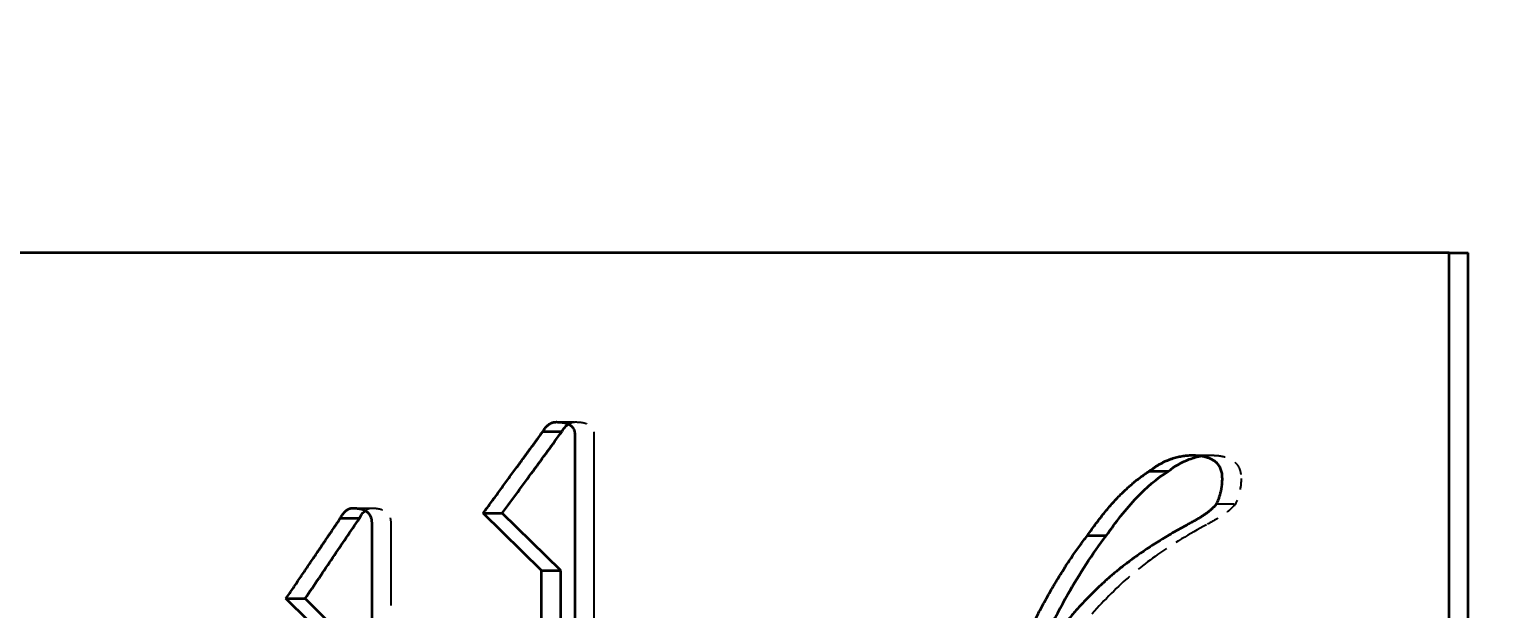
# Model space of a CAD drawing. Header units: millimetres. Extents: x 200 to 5740, y 200 to 4000.
# Drawn here: x 2720.31 to 2733.41, y 3614.05 to 3619.24 of the extents above; entities that cross this region are included whole.
import ezdxf

# ---------------------------------------------------------------- set-up
doc = ezdxf.new("R2010")
doc.units = ezdxf.units.MM
doc.header["$LTSCALE"] = 20
doc.linetypes.add('DASHED', pattern=[0.2067, 0.1654, -0.0413])
for name, color, linetype, lineweight in [('可見 (ISO)', 7, 'Continuous', 35), ('標註 (ISO)', 7, 'Continuous', 18), ('隱藏 (ISO)', 7, 'DASHED', 25)]:
    doc.layers.add(name, color=color, linetype=linetype, lineweight=lineweight)
doc.styles.add('註記文字 (JIS)', font='kaiu.ttf')
doc.dimstyles.new('預設 (JIS)', dxfattribs={"dimscale": 20, "dimtxt": 3, "dimasz": 3, "dimexe": 2, "dimexo": 1, "dimgap": 0.8, "dimtad": 1, "dimrnd": 1e-08, "dimdsep": 46, "dimtxsty": '註記文字 (JIS)', "dimblk": 'Filled-1', "dimcen": 0.09, "dimdle": 10, "dimclrd": 256, "dimclre": 256, "dimclrt": 256, "dimadec": 0, "dimazin": 2, "dimtfac": 0.833333, "dimtmove": 0, "dimatfit": 3, "dimfxl": 0, "dimtolj": 1, "dimtzin": 0, "dimlwd": -1, "dimlwe": -1, "dimarcsym": 0})

# ---------------------------------------------------------------- blocks, each defined once
blk = doc.blocks.new('Filled-1')
at = {"color": 0}
for p, q in [((0, 0), (-1, 0.16667)), ((-1, 0.16667), (-1, -0.16667)), ((-1, 0), (0, 0)), ((-1, -0.16667), (0, 0))]:
    blk.add_line(p, q, dxfattribs=at)
at = {"color": 0, "flags": 128}
blk.add_lwpolyline([(-1, -0.16667), (0, 0)], dxfattribs=at)
at = {"color": 0}
blk.add_solid([(-1, -0.16667), (0, 0), (-1, 0.16667), (-1, -0.16667)], dxfattribs=at)
blk = doc.blocks.new('*D59')
at = {"layer": 'Defpoints', "color": 0}
for p in [(2625.356, 3688.24), (2635.356, 3688.24), (2606.137, 3668.24)]:
    blk.add_point(p, dxfattribs=at)
at = {"layer": '標註 (ISO)'}
for p, q in [((2800.948, 3830.133), (2635.356, 3830.133)), ((2635.356, 3830.133), (2635.356, 3808.24)), ((2635.356, 3748.24), (2635.356, 3808.24)), ((2635.356, 3668.24), (2635.356, 3688.24)), ((2626.137, 3668.24), (2675.356, 3668.24)), ((2635.356, 3608.24), (2635.356, 3548.24))]:
    blk.add_line(p, q, dxfattribs=at)
at = {"layer": '標註 (ISO)', "xscale": 60, "yscale": 60, "zscale": 60}
for p, rotation in [((2635.356, 3688.24), 270), ((2635.356, 3668.24), 90)]:
    blk.add_blockref('Filled-1', p, dxfattribs=dict(at, rotation=rotation))
at = {"layer": '標註 (ISO)', "insert": (2711.356, 3910.111), "char_height": 60, "attachment_point": 1, "style": '註記文字 (JIS)'}
blk.add_mtext('\\A1;20', dxfattribs=at)

msp = doc.modelspace()

# ---------------------------------------------------------------- linework, layer by layer
at = {"layer": '可見 (ISO)'}
for p, q in [((2733.037, 3617.24), (2698.637, 3617.24)), ((2733.037, 3592.24), (2733.037, 3617.24)), ((2733.037, 3617.24), (2733.208, 3617.24)), ((2733.208, 3590.061), (2733.208, 3617.24)), ((2724.916, 3615.64), (2725.087, 3615.64)), ((2725.202, 3615.608), (2725.202, 3606.927)), ((2730.35, 3615.283), (2730.521, 3615.283)), ((2723.1, 3614.862), (2723.271, 3614.862)), ((2723.381, 3614.823), (2723.381, 3612.47)), ((2724.904, 3614.395), (2724.38, 3614.907)), ((2724.38, 3614.907), (2724.551, 3614.907)), ((2725.075, 3614.395), (2724.551, 3614.907)), ((2729.796, 3614.707), (2729.967, 3614.707)), ((2724.904, 3611.919), (2724.904, 3614.395)), ((2724.904, 3614.395), (2725.075, 3614.395)), ((2725.075, 3611.919), (2725.075, 3614.395)), ((2723.088, 3613.676), (2722.613, 3614.142)), ((2722.613, 3614.142), (2722.784, 3614.142)), ((2723.259, 3613.676), (2722.784, 3614.142))]:
    msp.add_line(p, q, dxfattribs=at)
for points in [[(2724.38, 3614.907), (2724.666, 3615.296), (2724.916, 3615.64)], [(2724.916, 3615.64), (2724.965, 3615.724), (2725.038, 3615.724)], [(2725.038, 3615.724), (2725.202, 3615.724), (2725.202, 3615.608)], [(2730.35, 3615.283), (2730.533, 3615.426), (2730.734, 3615.426)], [(2730.734, 3615.426), (2731.002, 3615.426), (2731.002, 3615.219)], [(2729.796, 3614.707), (2730.064, 3615.102), (2730.35, 3615.283)], [(2731.002, 3615.219), (2731.002, 3615.102), (2730.953, 3614.992)], [(2723.1, 3614.862), (2723.149, 3614.953), (2723.21, 3614.953)], [(2723.21, 3614.953), (2723.381, 3614.953), (2723.381, 3614.823)], [(2730.953, 3614.992), (2730.892, 3614.907), (2730.691, 3614.804)], [(2722.613, 3614.142), (2722.869, 3614.518), (2723.1, 3614.862)], [(2729.107, 3613.488), (2729.448, 3614.266), (2729.796, 3614.707)], [(2730.691, 3614.804), (2730.21, 3614.544), (2729.905, 3614.253)], [(2729.905, 3614.253), (2729.57, 3613.942), (2729.229, 3613.416)]]:
    msp.add_open_spline(points, degree=2, dxfattribs=at)
for points, knots in [([(2724.551, 3614.907), (2724.643, 3615.033), (2724.736, 3615.159), (2724.914, 3615.403), (2725.001, 3615.522), (2725.087, 3615.64)], [-0.09273372, -0.09273372, -0.09273372, -0.09273372, -0.04487172, -0.04487172, 0, 0, 0, 0]), ([(2725.087, 3615.64), (2725.096, 3615.657), (2725.108, 3615.673), (2725.128, 3615.693), (2725.136, 3615.7), (2725.144, 3615.705)], [-0.016296931, -0.016296931, -0.016296931, -0.016296931, -0.010413992, -0.010413992, -0.007295026, -0.007295026, -0.007295026, -0.007295026]), ([(2730.521, 3615.283), (2730.578, 3615.328), (2730.641, 3615.365), (2730.745, 3615.404), (2730.782, 3615.414), (2730.82, 3615.42)], [-0.04430217, -0.04430217, -0.04430217, -0.04430217, -0.02151147, -0.02151147, -0.00912807, -0.00912807, -0.00912807, -0.00912807]), ([(2729.967, 3614.707), (2730.048, 3614.827), (2730.139, 3614.944), (2730.324, 3615.137), (2730.418, 3615.219), (2730.521, 3615.283)], [-0.08273268, -0.08273268, -0.08273268, -0.08273268, -0.03809383, -0.03809383, 0, 0, 0, 0]), ([(2722.784, 3614.142), (2722.867, 3614.265), (2722.951, 3614.388), (2723.113, 3614.627), (2723.192, 3614.745), (2723.271, 3614.862)], [-0.08864347, -0.08864347, -0.08864347, -0.08864347, -0.04328434, -0.04328434, 0, 0, 0, 0]), ([(2723.271, 3614.862), (2723.283, 3614.884), (2723.298, 3614.907), (2723.318, 3614.926), (2723.321, 3614.928), (2723.323, 3614.93)], [-0.015408883, -0.015408883, -0.015408883, -0.015408883, -0.007778148, -0.007778148, -0.006758578, -0.006758578, -0.006758578, -0.006758578]), ([(2729.282, 3613.497), (2729.384, 3613.729), (2729.497, 3613.963), (2729.723, 3614.362), (2729.839, 3614.544), (2729.967, 3614.707)], [-0.1400568, -0.1400568, -0.1400568, -0.1400568, -0.0634319, -0.0634319, 0, 0, 0, 0])]:
    msp.add_open_spline(points, degree=3, knots=knots, dxfattribs=at)
at = {"layer": '隱藏 (ISO)', "ltscale": 0.047517}
for p, q in [((2725.038, 3615.724), (2725.209, 3615.724)), ((2730.734, 3615.426), (2730.905, 3615.426)), ((2723.21, 3614.953), (2723.381, 3614.953)), ((2730.953, 3614.992), (2731.124, 3614.992))]:
    msp.add_line(p, q, dxfattribs=at)
at = {"layer": '隱藏 (ISO)', "ltscale": 0.826606}
msp.add_line((2725.373, 3615.608), (2725.373, 3606.927), dxfattribs=at)
at = {"layer": '隱藏 (ISO)', "ltscale": 0.224018}
msp.add_line((2723.552, 3614.823), (2723.552, 3612.47), dxfattribs=at)
at = {"layer": '隱藏 (ISO)', "ltscale": 0.006771}
msp.add_open_spline([(2725.144, 3615.705), (2725.15, 3615.709), (2725.156, 3615.712), (2725.177, 3615.721), (2725.192, 3615.724), (2725.209, 3615.724)], degree=3, knots=[-0.007295026, -0.007295026, -0.007295026, -0.007295026, -0.00520894, -0.00520894, 0, 0, 0, 0], dxfattribs=at)
at = {"layer": '隱藏 (ISO)', "ltscale": 0.022627}
msp.add_open_spline([(2725.209, 3615.724), (2725.229, 3615.724), (2725.25, 3615.723), (2725.286, 3615.716), (2725.302, 3615.712), (2725.328, 3615.699), (2725.338, 3615.691), (2725.355, 3615.673), (2725.361, 3615.663), (2725.371, 3615.638), (2725.373, 3615.623), (2725.373, 3615.608)], degree=3, knots=[-0.02382362, -0.02382362, -0.02382362, -0.02382362, -0.01734736, -0.01734736, -0.01214454, -0.01214454, -0.0082115, -0.0082115, -0.00454364, -0.00454364, 0, 0, 0, 0], dxfattribs=at)
at = {"layer": '隱藏 (ISO)', "ltscale": 0.008518}
msp.add_open_spline([(2730.82, 3615.42), (2730.848, 3615.424), (2730.876, 3615.426), (2730.905, 3615.426)], degree=3, dxfattribs=at)
at = {"layer": '隱藏 (ISO)', "ltscale": 0.03817}
msp.add_open_spline([(2730.905, 3615.426), (2730.936, 3615.426), (2730.969, 3615.424), (2731.025, 3615.413), (2731.051, 3615.406), (2731.094, 3615.384), (2731.111, 3615.372), (2731.141, 3615.34), (2731.151, 3615.322), (2731.169, 3615.275), (2731.173, 3615.247), (2731.173, 3615.219)], degree=3, knots=[-0.04016135, -0.04016135, -0.04016135, -0.04016135, -0.03008704, -0.03008704, -0.02183947, -0.02183947, -0.01504075, -0.01504075, -0.00848503, -0.00848503, 0, 0, 0, 0], dxfattribs=at)
at = {"layer": '隱藏 (ISO)', "ltscale": 0.02225}
msp.add_open_spline([(2731.173, 3615.219), (2731.173, 3615.18), (2731.169, 3615.141), (2731.152, 3615.065), (2731.14, 3615.028), (2731.124, 3614.992)], degree=3, knots=[-0.02355478, -0.02355478, -0.02355478, -0.02355478, -0.01190132, -0.01190132, 0, 0, 0, 0], dxfattribs=at)
at = {"layer": '隱藏 (ISO)', "ltscale": 0.006284}
msp.add_open_spline([(2723.323, 3614.93), (2723.331, 3614.936), (2723.339, 3614.942), (2723.359, 3614.95), (2723.37, 3614.953), (2723.381, 3614.953)], degree=3, knots=[-0.006758578, -0.006758578, -0.006758578, -0.006758578, -0.003644831, -0.003644831, 0, 0, 0, 0], dxfattribs=at)
at = {"layer": '隱藏 (ISO)', "ltscale": 0.024084}
msp.add_open_spline([(2723.381, 3614.953), (2723.401, 3614.953), (2723.422, 3614.951), (2723.459, 3614.945), (2723.475, 3614.94), (2723.502, 3614.926), (2723.513, 3614.918), (2723.532, 3614.898), (2723.538, 3614.887), (2723.549, 3614.858), (2723.552, 3614.841), (2723.552, 3614.823)], degree=3, knots=[-0.02537444, -0.02537444, -0.02537444, -0.02537444, -0.01890081, -0.01890081, -0.01362107, -0.01362107, -0.00934519, -0.00934519, -0.00525094, -0.00525094, 0, 0, 0, 0], dxfattribs=at)
at = {"layer": '隱藏 (ISO)', "ltscale": 0.032156}
msp.add_open_spline([(2731.124, 3614.992), (2731.102, 3614.961), (2731.067, 3614.931), (2730.977, 3614.866), (2730.917, 3614.832), (2730.862, 3614.804)], degree=3, knots=[-0.03456402, -0.03456402, -0.03456402, -0.03456402, -0.01949402, -0.01949402, 0, 0, 0, 0], dxfattribs=at)
at = {"layer": '隱藏 (ISO)', "ltscale": 0.095553}
msp.add_open_spline([(2730.862, 3614.804), (2730.713, 3614.723), (2730.565, 3614.634), (2730.303, 3614.451), (2730.185, 3614.357), (2730.076, 3614.253)], degree=3, knots=[-0.1000129, -0.1000129, -0.1000129, -0.1000129, -0.0465675, -0.0465675, 0, 0, 0, 0], dxfattribs=at)
at = {"layer": '隱藏 (ISO)', "ltscale": 0.105235}
msp.add_open_spline([(2730.076, 3614.253), (2729.956, 3614.141), (2729.843, 3614.017), (2729.619, 3613.739), (2729.505, 3613.578), (2729.4, 3613.416)], degree=3, knots=[-0.1099404, -0.1099404, -0.1099404, -0.1099404, -0.0590955, -0.0590955, 0, 0, 0, 0], dxfattribs=at)

# ---------------------------------------------------------------- dimensions: what is measured, and where the dimension line sits
at = {"layer": '標註 (ISO)'}
dim = msp.add_linear_dim(base=(2635.356, 3688.24), p1=(2606.137, 3668.24), p2=(2625.356, 3688.24), angle=90, dimstyle='預設 (JIS)', override={"dimgap": 0.8, "dimtih": 1, "dimtoh": 1, "dimdec": 2, "dimse2": 1, "dimtol": 0, "dimlim": 0, "dimtp": 0, "dimtm": 0, "dimtdec": 2, "dimtofl": 1, "dimtmove": 1, "dimatfit": 1}, dxfattribs=at)
dim.commit()
dim.dimension.update_dxf_attribs({"geometry": '*D59', "text_midpoint": (2638.007, 3830.133), "dimtype": 160})

doc.saveas('drawing.dxf')
